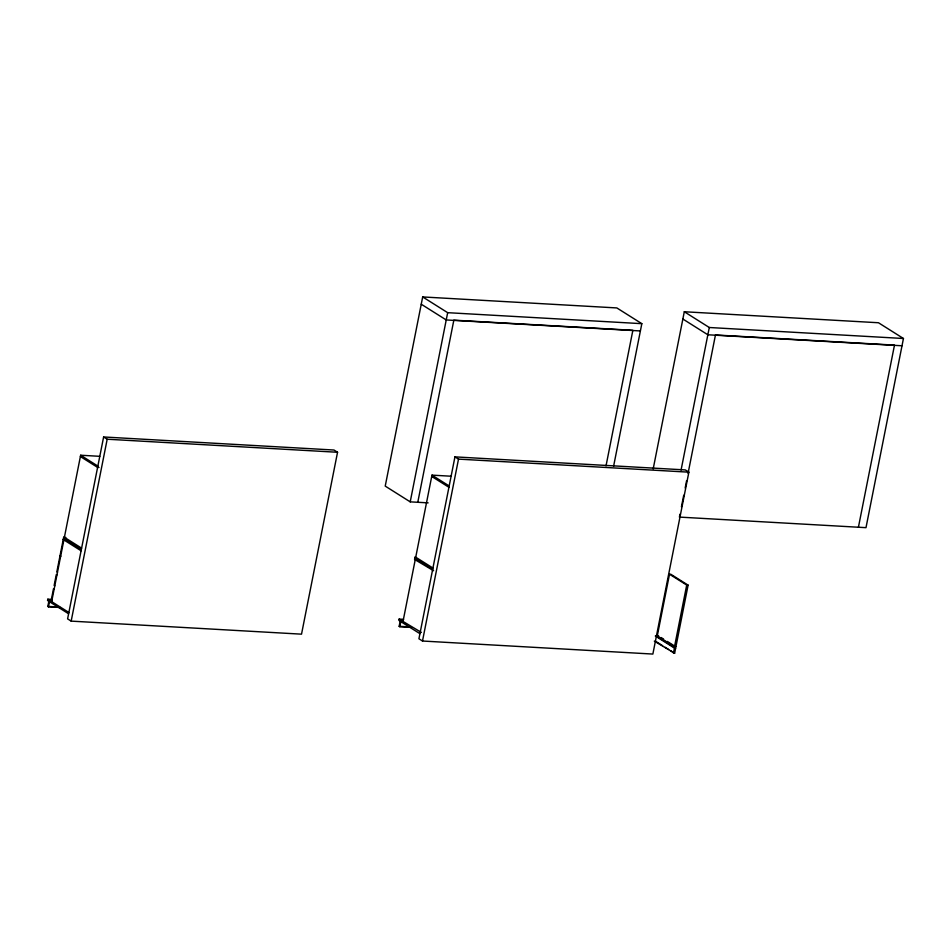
<?xml version="1.0" encoding="UTF-8"?>
<svg xmlns="http://www.w3.org/2000/svg" width="951" height="951" viewBox="0 0 951 951"><rect width="100%" height="100%" fill="white"/><g stroke="black" fill="none" stroke-linecap="round" stroke-linejoin="round"><path stroke-width="1.43" d="M52.222 599.451L47.812 599.201L47.55 600.509L68.615 613.775M60.246 607.487L48.465 606.809L47.823 606.405L48.834 601.317M48.465 606.809L49.476 601.721M51.663 601.626L63.883 539.93M99.784 456.325L80.645 455.232L64.395 537.303L65.797 537.386M103.623 436.973L67.604 618.875L71.17 621.122L301.526 634.162L337.546 452.272L333.979 450.025L103.623 436.973L107.19 439.219L337.546 452.272M71.17 621.122L107.19 439.219M613.597 466.287L641.83 323.673L616.842 307.934L422.684 296.938L385.226 486.104L410.214 501.855L428.14 502.865M410.214 501.855L447.671 312.677L422.684 296.938M417.786 502.283L453.841 320.166L632.867 330.306L606.025 465.847M403.569 619.351L399.135 619.101L398.873 620.409L419.938 633.675M411.617 627.387L399.8 626.709L399.158 626.305L400.169 621.217M399.8 626.709L400.811 621.621M402.998 621.526L415.207 559.83M415.73 557.203L431.98 475.131L451.19 476.225M454.947 456.872L418.927 638.763L422.494 641.022L652.862 654.062L688.869 472.171L685.302 469.925L454.947 456.872L458.513 459.119L688.869 472.171M422.494 641.022L458.513 459.119M653.182 468.914L684.304 311.75L878.462 322.746L903.45 338.497L865.992 527.662L679.406 517.094L679.977 514.182M681.059 470.103L709.291 327.501L684.304 311.75M681.415 506.907L683.733 495.245M685.172 487.994L686.61 480.671M688.048 473.443L715.461 334.978L894.487 345.118L858.42 527.234M657.284 635.922L669.504 574.226L670.907 574.309L688.108 585.15L675.899 646.846L674.497 646.763L657.284 635.922L658.686 636.005M674.497 646.763L686.705 585.067L669.504 574.226M673.439 653.182L674.449 648.095L655.322 636.029L656.499 636.1L675.638 648.154L674.628 653.254L654.312 641.129M447.671 312.677L641.83 323.673M709.291 327.501L903.45 338.497M640.392 330.948L446.233 319.952L421.245 304.213M902.012 345.772L707.853 334.776L682.866 319.025M81.798 456.623L80.395 456.551L97.596 467.393L98.999 467.464M433.597 570.731L414.565 559.426L415.088 556.799L432.931 568.044M686.705 585.067L688.108 585.15M47.823 606.405L55.182 606.821M399.158 626.305L408.015 626.804M421.376 632.427L399.135 619.101M674.449 648.095L675.638 648.154M431.98 475.131L449.181 485.973M431.718 476.451L448.92 487.281M661.147 637.55L663.608 639.108M667.293 641.426L675.899 646.846M655.489 641.2L662.669 645.717M665.058 647.227L668.648 649.485M671.037 650.995L674.628 653.254M414.826 558.106L432.669 569.352M80.645 455.232L97.858 466.073M81.608 548.145L63.753 536.899L56.846 571.824L57.488 572.229M63.503 538.218L81.346 549.464M63.242 539.526L81.085 550.772M63.206 539.669L63.848 540.073M60.044 555.669L60.686 556.085M60.008 555.824L60.65 556.228M56.953 574.927L56.311 574.523L54.148 585.436L54.789 585.84M54.148 589.109L53.506 588.705L51.342 599.617L51.984 600.022M47.812 599.201L68.864 612.468"/></g></svg>
